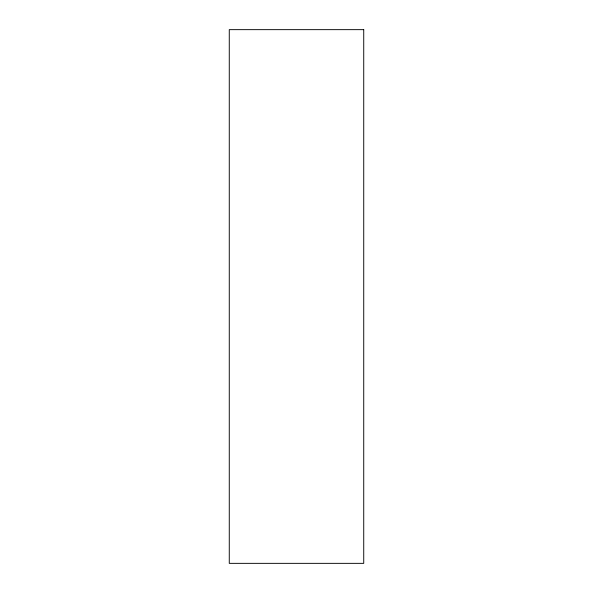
<?xml version="1.0" encoding="UTF-8"?>
<svg xmlns="http://www.w3.org/2000/svg" width="593" height="593" viewBox="0 0 593 593"><rect width="100%" height="100%" fill="white"/><g stroke="black" fill="none" stroke-linecap="round" stroke-linejoin="round"><path stroke-width="0.89" d="M363.731 29.65L229.269 29.65L229.269 563.35L363.731 563.35L363.731 29.65"/></g></svg>
